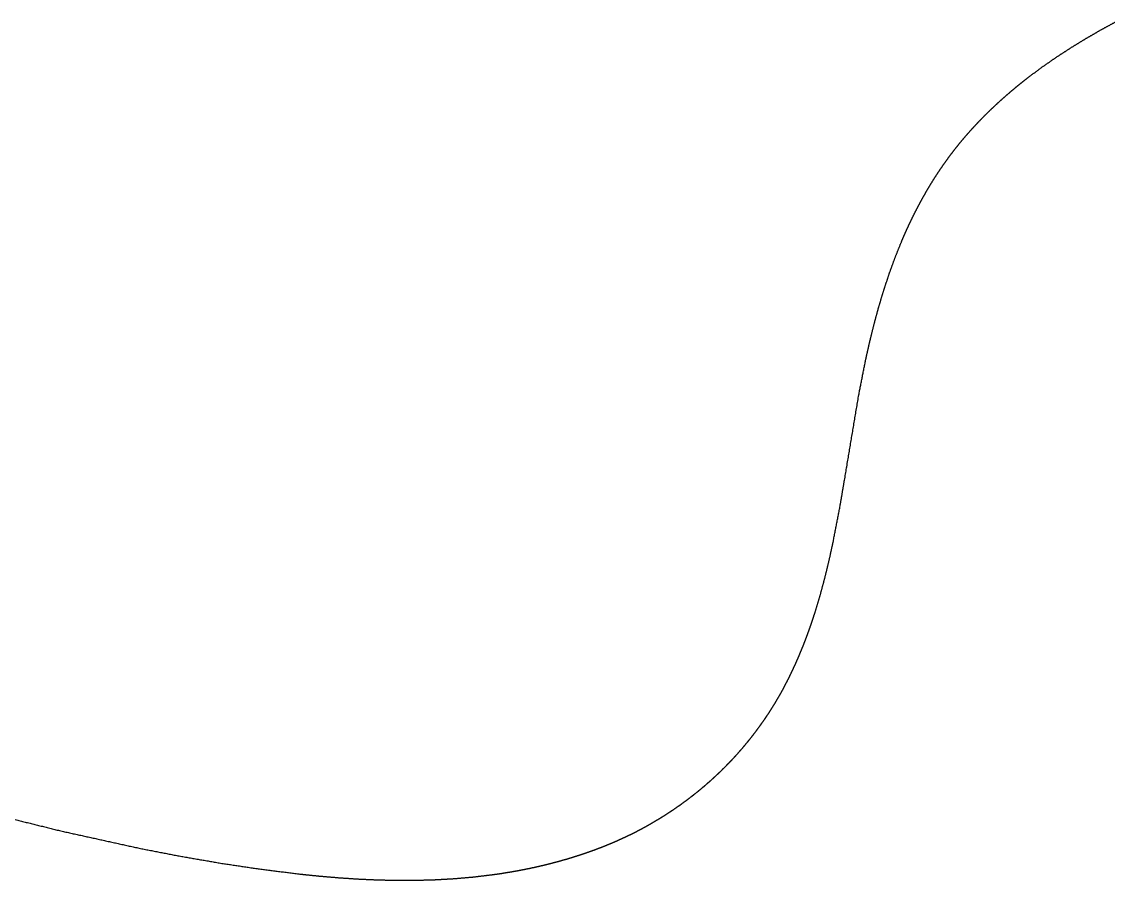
# Model space of a CAD drawing. Header units: feet. Extents: x 3.9 to 4.35, y 0.02 to 1.11.
# Drawn here: x 4.0151 to 4.0895, y 0.0156 to 0.0745 of the extents above; entities that cross this region are included whole.
import ezdxf

# ---------------------------------------------------------------- set-up
doc = ezdxf.new("R2010")
doc.units = ezdxf.units.FT
doc.header["$MEASUREMENT"] = 0
doc.layers.add('Standard', color=178, linetype='Continuous', true_color=0x000000)

msp = doc.modelspace()

# ---------------------------------------------------------------- linework, layer by layer
at = {"layer": 'Standard'}
for points in [[(4.08903, 0.073914), (4.089547, 0.074197), (4.090064, 0.074479)], [(4.08903, 0.073914, 0.100315), (4.089547, 0.074197, 0.100315), (4.090064, 0.074479, 0.100315)], [(4.08801, 0.073325), (4.08852, 0.073619), (4.08903, 0.073914)], [(4.08801, 0.073325, 0.100315), (4.08852, 0.073619, 0.100315), (4.08903, 0.073914, 0.100315)], [(4.08903, 0.073914), (4.08903, 0.073914, 0.050158), (4.08903, 0.073914, 0.100315)], [(4.087007, 0.072711), (4.087509, 0.073018), (4.08801, 0.073325)], [(4.087007, 0.072711, 0.100315), (4.087509, 0.073018, 0.100315), (4.08801, 0.073325, 0.100315)], [(4.08801, 0.073325), (4.08801, 0.073325, 0.050158), (4.08801, 0.073325, 0.100315)], [(4.086021, 0.072071), (4.086514, 0.072391), (4.087007, 0.072711)], [(4.086021, 0.072071, 0.100315), (4.086514, 0.072391, 0.100315), (4.087007, 0.072711, 0.100315)], [(4.087007, 0.072711), (4.087007, 0.072711, 0.050158), (4.087007, 0.072711, 0.100315)], [(4.085056, 0.071403), (4.085539, 0.071737), (4.086021, 0.072071)], [(4.085056, 0.071403, 0.100315), (4.085539, 0.071737, 0.100315), (4.086021, 0.072071, 0.100315)], [(4.086021, 0.072071), (4.086021, 0.072071, 0.050158), (4.086021, 0.072071, 0.100315)], [(4.084114, 0.070704), (4.084585, 0.071053), (4.085056, 0.071403)], [(4.084114, 0.070704, 0.100315), (4.084585, 0.071053, 0.100315), (4.085056, 0.071403, 0.100315)], [(4.085056, 0.071403), (4.085056, 0.071403, 0.050158), (4.085056, 0.071403, 0.100315)], [(4.083197, 0.069973), (4.083424, 0.070158), (4.083652, 0.070343)], [(4.083197, 0.069973, 0.100315), (4.083424, 0.070158, 0.100315), (4.083652, 0.070343, 0.100315)], [(4.083652, 0.070343), (4.083883, 0.070523), (4.084114, 0.070704)], [(4.083652, 0.070343, 0.100315), (4.083883, 0.070523, 0.100315), (4.084114, 0.070704, 0.100315)], [(4.083652, 0.070343), (4.083652, 0.070343, 0.050158), (4.083652, 0.070343, 0.100315)], [(4.084114, 0.070704), (4.084114, 0.070704, 0.050158), (4.084114, 0.070704, 0.100315)], [(4.082306, 0.069209), (4.082527, 0.069402), (4.082748, 0.069595)], [(4.082306, 0.069209, 0.100315), (4.082527, 0.069402, 0.100315), (4.082748, 0.069595, 0.100315)], [(4.082748, 0.069595), (4.082972, 0.069784), (4.083197, 0.069973)], [(4.082748, 0.069595, 0.100315), (4.082972, 0.069784, 0.100315), (4.083197, 0.069973, 0.100315)], [(4.082748, 0.069595), (4.082748, 0.069595, 0.050158), (4.082748, 0.069595, 0.100315)], [(4.083197, 0.069973), (4.083197, 0.069973, 0.050158), (4.083197, 0.069973, 0.100315)], [(4.081445, 0.068409), (4.081659, 0.068611), (4.081872, 0.068814)], [(4.081445, 0.068409, 0.100315), (4.081659, 0.068611, 0.100315), (4.081872, 0.068814, 0.100315)], [(4.081872, 0.068814), (4.082089, 0.069011), (4.082306, 0.069209)], [(4.081872, 0.068814, 0.100315), (4.082089, 0.069011, 0.100315), (4.082306, 0.069209, 0.100315)], [(4.081872, 0.068814), (4.081872, 0.068814, 0.050158), (4.081872, 0.068814, 0.100315)], [(4.082306, 0.069209), (4.082306, 0.069209, 0.050158), (4.082306, 0.069209, 0.100315)], [(4.080616, 0.067572), (4.080821, 0.067784), (4.081027, 0.067996)], [(4.080616, 0.067572, 0.100315), (4.080821, 0.067784, 0.100315), (4.081027, 0.067996, 0.100315)], [(4.081027, 0.067996), (4.081236, 0.068202), (4.081445, 0.068409)], [(4.081027, 0.067996, 0.100315), (4.081236, 0.068202, 0.100315), (4.081445, 0.068409, 0.100315)], [(4.081027, 0.067996), (4.081027, 0.067996, 0.050158), (4.081027, 0.067996, 0.100315)], [(4.081445, 0.068409), (4.081445, 0.068409, 0.050158), (4.081445, 0.068409, 0.100315)], [(4.07982, 0.066697), (4.080017, 0.066918), (4.080214, 0.06714)], [(4.07982, 0.066697, 0.100315), (4.080017, 0.066918, 0.100315), (4.080214, 0.06714, 0.100315)], [(4.080214, 0.06714), (4.080415, 0.067356), (4.080616, 0.067572)], [(4.080214, 0.06714, 0.100315), (4.080415, 0.067356, 0.100315), (4.080616, 0.067572, 0.100315)], [(4.080214, 0.06714), (4.080214, 0.06714, 0.050158), (4.080214, 0.06714, 0.100315)], [(4.080616, 0.067572), (4.080616, 0.067572, 0.050158), (4.080616, 0.067572, 0.100315)], [(4.079421, 0.066224), (4.07962, 0.06646), (4.07982, 0.066697)], [(4.079421, 0.066224, 0.100315), (4.07962, 0.06646, 0.100315), (4.07982, 0.066697, 0.100315)], [(4.07982, 0.066697), (4.07982, 0.066697, 0.050158), (4.07982, 0.066697, 0.100315)], [(4.078664, 0.065256), (4.078849, 0.0655), (4.079035, 0.065744)], [(4.078664, 0.065256, 0.100315), (4.078849, 0.0655, 0.100315), (4.079035, 0.065744, 0.100315)], [(4.079035, 0.065744), (4.079228, 0.065984), (4.079421, 0.066224)], [(4.079035, 0.065744, 0.100315), (4.079228, 0.065984, 0.100315), (4.079421, 0.066224, 0.100315)], [(4.079035, 0.065744), (4.079035, 0.065744, 0.050158), (4.079035, 0.065744, 0.100315)], [(4.079421, 0.066224), (4.079421, 0.066224, 0.050158), (4.079421, 0.066224, 0.100315)], [(4.078305, 0.06476), (4.078485, 0.065008), (4.078664, 0.065256)], [(4.078305, 0.06476, 0.100315), (4.078485, 0.065008, 0.100315), (4.078664, 0.065256, 0.100315)], [(4.078664, 0.065256), (4.078664, 0.065256, 0.050158), (4.078664, 0.065256, 0.100315)], [(4.077628, 0.063748), (4.077794, 0.064003), (4.07796, 0.064257)], [(4.077628, 0.063748, 0.100315), (4.077794, 0.064003, 0.100315), (4.07796, 0.064257, 0.100315)], [(4.07796, 0.064257), (4.078133, 0.064509), (4.078305, 0.06476)], [(4.07796, 0.064257, 0.100315), (4.078133, 0.064509, 0.100315), (4.078305, 0.06476, 0.100315)], [(4.07796, 0.064257), (4.07796, 0.064257, 0.050158), (4.07796, 0.064257, 0.100315)], [(4.078305, 0.06476), (4.078305, 0.06476, 0.050158), (4.078305, 0.06476, 0.100315)], [(4.077308, 0.063231), (4.077468, 0.063489), (4.077628, 0.063748)], [(4.077308, 0.063231, 0.100315), (4.077468, 0.063489, 0.100315), (4.077628, 0.063748, 0.100315)], [(4.077628, 0.063748), (4.077628, 0.063748, 0.050158), (4.077628, 0.063748, 0.100315)], [(4.076705, 0.062179), (4.076853, 0.062444), (4.077001, 0.062708)], [(4.076705, 0.062179, 0.100315), (4.076853, 0.062444, 0.100315), (4.077001, 0.062708, 0.100315)], [(4.077001, 0.062708), (4.077155, 0.06297), (4.077308, 0.063231)], [(4.077001, 0.062708, 0.100315), (4.077155, 0.06297, 0.100315), (4.077308, 0.063231, 0.100315)], [(4.077001, 0.062708), (4.077001, 0.062708, 0.050158), (4.077001, 0.062708, 0.100315)], [(4.077308, 0.063231), (4.077308, 0.063231, 0.050158), (4.077308, 0.063231, 0.100315)], [(4.076421, 0.061644), (4.076563, 0.061912), (4.076705, 0.062179)], [(4.076421, 0.061644, 0.100315), (4.076563, 0.061912, 0.100315), (4.076705, 0.062179, 0.100315)], [(4.076705, 0.062179), (4.076705, 0.062179, 0.050158), (4.076705, 0.062179, 0.100315)], [(4.075886, 0.060557), (4.076017, 0.06083), (4.076148, 0.061103)], [(4.075886, 0.060557, 0.100315), (4.076017, 0.06083, 0.100315), (4.076148, 0.061103, 0.100315)], [(4.076148, 0.061103), (4.076285, 0.061374), (4.076421, 0.061644)], [(4.076148, 0.061103, 0.100315), (4.076285, 0.061374, 0.100315), (4.076421, 0.061644, 0.100315)], [(4.076148, 0.061103), (4.076148, 0.061103, 0.050158), (4.076148, 0.061103, 0.100315)], [(4.076421, 0.061644), (4.076421, 0.061644, 0.050158), (4.076421, 0.061644, 0.100315)], [(4.075635, 0.060006), (4.075761, 0.060282), (4.075886, 0.060557)], [(4.075635, 0.060006, 0.100315), (4.075761, 0.060282, 0.100315), (4.075886, 0.060557, 0.100315)], [(4.075886, 0.060557), (4.075886, 0.060557, 0.050158), (4.075886, 0.060557, 0.100315)], [(4.075394, 0.05945), (4.075514, 0.059728), (4.075635, 0.060006)], [(4.075394, 0.05945, 0.100315), (4.075514, 0.059728, 0.100315), (4.075635, 0.060006, 0.100315)], [(4.075635, 0.060006), (4.075635, 0.060006, 0.050158), (4.075635, 0.060006, 0.100315)], [(4.074941, 0.058324), (4.075168, 0.058887), (4.075394, 0.05945)], [(4.074941, 0.058324, 0.100315), (4.075168, 0.058887, 0.100315), (4.075394, 0.05945, 0.100315)], [(4.075394, 0.05945), (4.075394, 0.05945, 0.050158), (4.075394, 0.05945, 0.100315)], [(4.074526, 0.057182), (4.074734, 0.057753), (4.074941, 0.058324)], [(4.074526, 0.057182, 0.100315), (4.074734, 0.057753, 0.100315), (4.074941, 0.058324, 0.100315)], [(4.074941, 0.058324), (4.074941, 0.058324, 0.050158), (4.074941, 0.058324, 0.100315)], [(4.074145, 0.056025), (4.074336, 0.056604), (4.074526, 0.057182)], [(4.074145, 0.056025, 0.100315), (4.074336, 0.056604, 0.100315), (4.074526, 0.057182, 0.100315)], [(4.074526, 0.057182), (4.074526, 0.057182, 0.050158), (4.074526, 0.057182, 0.100315)], [(4.073797, 0.054857), (4.073971, 0.055441), (4.074145, 0.056025)], [(4.073797, 0.054857, 0.100315), (4.073971, 0.055441, 0.100315), (4.074145, 0.056025, 0.100315)], [(4.074145, 0.056025), (4.074145, 0.056025, 0.050158), (4.074145, 0.056025, 0.100315)], [(4.073478, 0.053678), (4.073638, 0.054268), (4.073797, 0.054857)], [(4.073478, 0.053678, 0.100315), (4.073638, 0.054268, 0.100315), (4.073797, 0.054857, 0.100315)], [(4.073797, 0.054857), (4.073797, 0.054857, 0.050158), (4.073797, 0.054857, 0.100315)], [(4.073187, 0.052492), (4.073332, 0.053085), (4.073478, 0.053678)], [(4.073187, 0.052492, 0.100315), (4.073332, 0.053085, 0.100315), (4.073478, 0.053678, 0.100315)], [(4.073478, 0.053678), (4.073478, 0.053678, 0.050158), (4.073478, 0.053678, 0.100315)], [(4.07292, 0.0513), (4.073053, 0.051896), (4.073187, 0.052492)], [(4.07292, 0.0513, 0.100315), (4.073053, 0.051896, 0.100315), (4.073187, 0.052492, 0.100315)], [(4.073187, 0.052492), (4.073187, 0.052492, 0.050158), (4.073187, 0.052492, 0.100315)], [(4.072449, 0.048906), (4.072684, 0.050103), (4.07292, 0.0513)], [(4.072449, 0.048906, 0.100315), (4.072684, 0.050103, 0.100315), (4.07292, 0.0513, 0.100315)], [(4.07292, 0.0513), (4.07292, 0.0513, 0.050158), (4.07292, 0.0513, 0.100315)], [(4.072449, 0.048906), (4.072449, 0.048906, 0.050158), (4.072449, 0.048906, 0.100315)], [(4.070705, 0.038883), (4.070944, 0.040133), (4.071184, 0.041383)], [(4.070705, 0.038883, 0.100315), (4.070944, 0.040133, 0.100315), (4.071184, 0.041383, 0.100315)], [(4.071184, 0.041383), (4.071184, 0.041383, 0.050158), (4.071184, 0.041383, 0.100315)], [(4.070434, 0.037642), (4.070569, 0.038263), (4.070705, 0.038883)], [(4.070434, 0.037642, 0.100315), (4.070569, 0.038263, 0.100315), (4.070705, 0.038883, 0.100315)], [(4.070705, 0.038883), (4.070705, 0.038883, 0.050158), (4.070705, 0.038883, 0.100315)], [(4.070136, 0.036408), (4.070285, 0.037025), (4.070434, 0.037642)], [(4.070136, 0.036408, 0.100315), (4.070285, 0.037025, 0.100315), (4.070434, 0.037642, 0.100315)], [(4.070434, 0.037642), (4.070434, 0.037642, 0.050158), (4.070434, 0.037642, 0.100315)], [(4.069806, 0.035184), (4.069971, 0.035796), (4.070136, 0.036408)], [(4.069806, 0.035184, 0.100315), (4.069971, 0.035796, 0.100315), (4.070136, 0.036408, 0.100315)], [(4.070136, 0.036408), (4.070136, 0.036408, 0.050158), (4.070136, 0.036408, 0.100315)], [(4.069441, 0.033971), (4.069624, 0.034578), (4.069806, 0.035184)], [(4.069441, 0.033971, 0.100315), (4.069624, 0.034578, 0.100315), (4.069806, 0.035184, 0.100315)], [(4.069806, 0.035184), (4.069806, 0.035184, 0.050158), (4.069806, 0.035184, 0.100315)], [(4.069244, 0.033369), (4.069342, 0.03367), (4.069441, 0.033971)], [(4.069244, 0.033369, 0.100315), (4.069342, 0.03367, 0.100315), (4.069441, 0.033971, 0.100315)], [(4.069441, 0.033971), (4.069441, 0.033971, 0.050158), (4.069441, 0.033971, 0.100315)], [(4.068816, 0.032176), (4.068926, 0.032473), (4.069035, 0.032771)], [(4.068816, 0.032176, 0.100315), (4.068926, 0.032473, 0.100315), (4.069035, 0.032771, 0.100315)], [(4.069035, 0.032771), (4.06914, 0.03307), (4.069244, 0.033369)], [(4.069035, 0.032771, 0.100315), (4.06914, 0.03307, 0.100315), (4.069244, 0.033369, 0.100315)], [(4.069035, 0.032771), (4.069035, 0.032771, 0.050158), (4.069035, 0.032771, 0.100315)], [(4.069244, 0.033369), (4.069244, 0.033369, 0.050158), (4.069244, 0.033369, 0.100315)], [(4.068585, 0.031584), (4.0687, 0.03188), (4.068816, 0.032176)], [(4.068585, 0.031584, 0.100315), (4.0687, 0.03188, 0.100315), (4.068816, 0.032176, 0.100315)], [(4.068816, 0.032176), (4.068816, 0.032176, 0.050158), (4.068816, 0.032176, 0.100315)], [(4.068341, 0.030997), (4.068463, 0.031291), (4.068585, 0.031584)], [(4.068341, 0.030997, 0.100315), (4.068463, 0.031291, 0.100315), (4.068585, 0.031584, 0.100315)], [(4.068585, 0.031584), (4.068585, 0.031584, 0.050158), (4.068585, 0.031584, 0.100315)], [(4.068084, 0.030414), (4.068213, 0.030705), (4.068341, 0.030997)], [(4.068084, 0.030414, 0.100315), (4.068213, 0.030705, 0.100315), (4.068341, 0.030997, 0.100315)], [(4.068341, 0.030997), (4.068341, 0.030997, 0.050158), (4.068341, 0.030997, 0.100315)], [(4.06753, 0.02926), (4.067672, 0.029548), (4.067814, 0.029835)], [(4.06753, 0.02926, 0.100315), (4.067672, 0.029548, 0.100315), (4.067814, 0.029835, 0.100315)], [(4.067814, 0.029835), (4.067949, 0.030124), (4.068084, 0.030414)], [(4.067814, 0.029835, 0.100315), (4.067949, 0.030124, 0.100315), (4.068084, 0.030414, 0.100315)], [(4.067814, 0.029835), (4.067814, 0.029835, 0.050158), (4.067814, 0.029835, 0.100315)], [(4.068084, 0.030414), (4.068084, 0.030414, 0.050158), (4.068084, 0.030414, 0.100315)], [(4.067275, 0.028776), (4.067403, 0.029018), (4.06753, 0.02926)], [(4.067275, 0.028776, 0.100315), (4.067403, 0.029018, 0.100315), (4.06753, 0.02926, 0.100315)], [(4.06753, 0.02926), (4.06753, 0.02926, 0.050158), (4.06753, 0.02926, 0.100315)], [(4.066735, 0.027829), (4.066873, 0.028064), (4.06701, 0.028299)], [(4.066735, 0.027829, 0.100315), (4.066873, 0.028064, 0.100315), (4.06701, 0.028299, 0.100315)], [(4.06701, 0.028299), (4.067143, 0.028537), (4.067275, 0.028776)], [(4.06701, 0.028299, 0.100315), (4.067143, 0.028537, 0.100315), (4.067275, 0.028776, 0.100315)], [(4.06701, 0.028299), (4.06701, 0.028299, 0.050158), (4.06701, 0.028299, 0.100315)], [(4.067275, 0.028776), (4.067275, 0.028776, 0.050158), (4.067275, 0.028776, 0.100315)], [(4.066449, 0.027367), (4.066592, 0.027598), (4.066735, 0.027829)], [(4.066449, 0.027367, 0.100315), (4.066592, 0.027598, 0.100315), (4.066735, 0.027829, 0.100315)], [(4.066735, 0.027829), (4.066735, 0.027829, 0.050158), (4.066735, 0.027829, 0.100315)], [(4.065846, 0.026467), (4.066, 0.02669), (4.066153, 0.026913)], [(4.065846, 0.026467, 0.100315), (4.066, 0.02669, 0.100315), (4.066153, 0.026913, 0.100315)], [(4.066153, 0.026913), (4.066301, 0.02714), (4.066449, 0.027367)], [(4.066153, 0.026913, 0.100315), (4.066301, 0.02714, 0.100315), (4.066449, 0.027367, 0.100315)], [(4.066153, 0.026913), (4.066153, 0.026913, 0.050158), (4.066153, 0.026913, 0.100315)], [(4.066449, 0.027367), (4.066449, 0.027367, 0.050158), (4.066449, 0.027367, 0.100315)], [(4.06553, 0.026029), (4.065688, 0.026248), (4.065846, 0.026467)], [(4.06553, 0.026029, 0.100315), (4.065688, 0.026248, 0.100315), (4.065846, 0.026467, 0.100315)], [(4.065846, 0.026467), (4.065846, 0.026467, 0.050158), (4.065846, 0.026467, 0.100315)], [(4.064869, 0.025176), (4.065037, 0.025387), (4.065205, 0.025598)], [(4.064869, 0.025176, 0.100315), (4.065037, 0.025387, 0.100315), (4.065205, 0.025598, 0.100315)], [(4.065205, 0.025598), (4.065368, 0.025814), (4.06553, 0.026029)], [(4.065205, 0.025598, 0.100315), (4.065368, 0.025814, 0.100315), (4.06553, 0.026029, 0.100315)], [(4.065205, 0.025598), (4.065205, 0.025598, 0.050158), (4.065205, 0.025598, 0.100315)], [(4.06553, 0.026029), (4.06553, 0.026029, 0.050158), (4.06553, 0.026029, 0.100315)], [(4.064171, 0.024357), (4.064348, 0.02456), (4.064525, 0.024763)], [(4.064171, 0.024357, 0.100315), (4.064348, 0.02456, 0.100315), (4.064525, 0.024763, 0.100315)], [(4.064525, 0.024763), (4.064697, 0.024969), (4.064869, 0.025176)], [(4.064525, 0.024763, 0.100315), (4.064697, 0.024969, 0.100315), (4.064869, 0.025176, 0.100315)], [(4.064525, 0.024763), (4.064525, 0.024763, 0.050158), (4.064525, 0.024763, 0.100315)], [(4.064869, 0.025176), (4.064869, 0.025176, 0.050158), (4.064869, 0.025176, 0.100315)], [(4.063437, 0.023572), (4.063623, 0.023766), (4.063809, 0.02396)], [(4.063437, 0.023572, 0.100315), (4.063623, 0.023766, 0.100315), (4.063809, 0.02396, 0.100315)], [(4.063809, 0.02396), (4.06399, 0.024159), (4.064171, 0.024357)], [(4.063809, 0.02396, 0.100315), (4.06399, 0.024159, 0.100315), (4.064171, 0.024357, 0.100315)], [(4.063809, 0.02396), (4.063809, 0.02396, 0.050158), (4.063809, 0.02396, 0.100315)], [(4.064171, 0.024357), (4.064171, 0.024357, 0.050158), (4.064171, 0.024357, 0.100315)], [(4.062668, 0.022821), (4.062863, 0.023007), (4.063057, 0.023192)], [(4.062668, 0.022821, 0.100315), (4.062863, 0.023007, 0.100315), (4.063057, 0.023192, 0.100315)], [(4.063057, 0.023192), (4.063247, 0.023382), (4.063437, 0.023572)], [(4.063057, 0.023192, 0.100315), (4.063247, 0.023382, 0.100315), (4.063437, 0.023572, 0.100315)], [(4.063057, 0.023192), (4.063057, 0.023192, 0.050158), (4.063057, 0.023192, 0.100315)], [(4.063437, 0.023572), (4.063437, 0.023572, 0.050158), (4.063437, 0.023572, 0.100315)], [(4.061867, 0.022106), (4.062069, 0.022283), (4.062271, 0.022459)], [(4.061867, 0.022106, 0.100315), (4.062069, 0.022283, 0.100315), (4.062271, 0.022459, 0.100315)], [(4.062271, 0.022459), (4.06247, 0.02264), (4.062668, 0.022821)], [(4.062271, 0.022459, 0.100315), (4.06247, 0.02264, 0.100315), (4.062668, 0.022821, 0.100315)], [(4.062271, 0.022459), (4.062271, 0.022459, 0.050158), (4.062271, 0.022459, 0.100315)], [(4.062668, 0.022821), (4.062668, 0.022821, 0.050158), (4.062668, 0.022821, 0.100315)], [(4.061033, 0.021428), (4.061243, 0.021595), (4.061454, 0.021762)], [(4.061033, 0.021428, 0.100315), (4.061243, 0.021595, 0.100315), (4.061454, 0.021762, 0.100315)], [(4.061454, 0.021762), (4.06166, 0.021934), (4.061867, 0.022106)], [(4.061454, 0.021762, 0.100315), (4.06166, 0.021934, 0.100315), (4.061867, 0.022106, 0.100315)], [(4.061454, 0.021762), (4.061454, 0.021762, 0.050158), (4.061454, 0.021762, 0.100315)], [(4.061867, 0.022106), (4.061867, 0.022106, 0.050158), (4.061867, 0.022106, 0.100315)], [(4.060169, 0.020786), (4.060387, 0.020944), (4.060605, 0.021102)], [(4.060169, 0.020786, 0.100315), (4.060387, 0.020944, 0.100315), (4.060605, 0.021102, 0.100315)], [(4.060605, 0.021102), (4.060819, 0.021265), (4.061033, 0.021428)], [(4.060605, 0.021102, 0.100315), (4.060819, 0.021265, 0.100315), (4.061033, 0.021428, 0.100315)], [(4.060605, 0.021102), (4.060605, 0.021102, 0.050158), (4.060605, 0.021102, 0.100315)], [(4.061033, 0.021428), (4.061033, 0.021428, 0.050158), (4.061033, 0.021428, 0.100315)], [(4.01235, 0.020375), (4.015057, 0.019702), (4.017764, 0.01903)], [(4.01235, 0.020375, 0.100315), (4.015057, 0.019702, 0.100315), (4.017764, 0.01903, 0.100315)], [(4.058819, 0.019896), (4.059047, 0.02004), (4.059276, 0.020183)], [(4.058819, 0.019896, 0.100315), (4.059047, 0.02004, 0.100315), (4.059276, 0.020183, 0.100315)], [(4.059276, 0.020183), (4.059501, 0.020332), (4.059726, 0.02048)], [(4.059276, 0.020183, 0.100315), (4.059501, 0.020332, 0.100315), (4.059726, 0.02048, 0.100315)], [(4.059276, 0.020183), (4.059276, 0.020183, 0.050158), (4.059276, 0.020183, 0.100315)], [(4.059726, 0.02048), (4.059947, 0.020633), (4.060169, 0.020786)], [(4.059726, 0.02048, 0.100315), (4.059947, 0.020633, 0.100315), (4.060169, 0.020786, 0.100315)], [(4.059726, 0.02048), (4.059726, 0.02048, 0.050158), (4.059726, 0.02048, 0.100315)], [(4.060169, 0.020786), (4.060169, 0.020786, 0.050158), (4.060169, 0.020786, 0.100315)], [(4.057885, 0.019352), (4.05812, 0.019485), (4.058355, 0.019619)], [(4.057885, 0.019352, 0.100315), (4.05812, 0.019485, 0.100315), (4.058355, 0.019619, 0.100315)], [(4.058355, 0.019619), (4.058587, 0.019758), (4.058819, 0.019896)], [(4.058355, 0.019619, 0.100315), (4.058587, 0.019758, 0.100315), (4.058819, 0.019896, 0.100315)], [(4.058355, 0.019619), (4.058355, 0.019619, 0.050158), (4.058355, 0.019619, 0.100315)], [(4.058819, 0.019896), (4.058819, 0.019896, 0.050158), (4.058819, 0.019896, 0.100315)], [(4.017764, 0.01903), (4.017764, 0.01903, 0.050158), (4.017764, 0.01903, 0.100315)], [(4.017764, 0.01903), (4.020491, 0.018429), (4.023218, 0.017828)], [(4.017764, 0.01903, 0.100315), (4.020491, 0.018429, 0.100315), (4.023218, 0.017828, 0.100315)], [(4.056437, 0.018611), (4.056681, 0.018729), (4.056926, 0.018847)], [(4.056437, 0.018611, 0.100315), (4.056681, 0.018729, 0.100315), (4.056926, 0.018847, 0.100315)], [(4.056926, 0.018847), (4.057167, 0.018971), (4.057409, 0.019095)], [(4.056926, 0.018847, 0.100315), (4.057167, 0.018971, 0.100315), (4.057409, 0.019095, 0.100315)], [(4.056926, 0.018847), (4.056926, 0.018847, 0.050158), (4.056926, 0.018847, 0.100315)], [(4.057409, 0.019095), (4.057647, 0.019223), (4.057885, 0.019352)], [(4.057409, 0.019095, 0.100315), (4.057647, 0.019223, 0.100315), (4.057885, 0.019352, 0.100315)], [(4.057409, 0.019095), (4.057409, 0.019095, 0.050158), (4.057409, 0.019095, 0.100315)], [(4.057885, 0.019352), (4.057885, 0.019352, 0.050158), (4.057885, 0.019352, 0.100315)], [(4.054321, 0.017729), (4.054628, 0.017846), (4.054936, 0.017963)], [(4.054321, 0.017729, 0.100315), (4.054628, 0.017846, 0.100315), (4.054936, 0.017963, 0.100315)], [(4.054936, 0.017963), (4.055189, 0.018066), (4.055442, 0.018168)], [(4.054936, 0.017963, 0.100315), (4.055189, 0.018066, 0.100315), (4.055442, 0.018168, 0.100315)], [(4.054936, 0.017963), (4.054936, 0.017963, 0.050158), (4.054936, 0.017963, 0.100315)], [(4.055442, 0.018168), (4.055692, 0.018276), (4.055942, 0.018384)], [(4.055442, 0.018168, 0.100315), (4.055692, 0.018276, 0.100315), (4.055942, 0.018384, 0.100315)], [(4.055442, 0.018168), (4.055442, 0.018168, 0.050158), (4.055442, 0.018168, 0.100315)], [(4.055942, 0.018384), (4.05619, 0.018497), (4.056437, 0.018611)], [(4.055942, 0.018384, 0.100315), (4.05619, 0.018497, 0.100315), (4.056437, 0.018611, 0.100315)], [(4.055942, 0.018384), (4.055942, 0.018384, 0.050158), (4.055942, 0.018384, 0.100315)], [(4.056437, 0.018611), (4.056437, 0.018611, 0.050158), (4.056437, 0.018611, 0.100315)], [(4.023218, 0.017828), (4.023218, 0.017828, 0.050158), (4.023218, 0.017828, 0.100315)], [(4.023218, 0.017828), (4.024589, 0.017563), (4.025959, 0.017297)], [(4.023218, 0.017828, 0.100315), (4.024589, 0.017563, 0.100315), (4.025959, 0.017297, 0.100315)], [(4.025959, 0.017297), (4.025959, 0.017297, 0.050158), (4.025959, 0.017297, 0.100315)], [(4.025959, 0.017297), (4.027334, 0.01706), (4.028709, 0.016822)], [(4.025959, 0.017297, 0.100315), (4.027334, 0.01706, 0.100315), (4.028709, 0.016822, 0.100315)], [(4.052452, 0.017111), (4.052765, 0.017207), (4.053079, 0.017303)], [(4.052452, 0.017111, 0.100315), (4.052765, 0.017207, 0.100315), (4.053079, 0.017303, 0.100315)], [(4.053079, 0.017303), (4.05339, 0.017406), (4.053702, 0.017509)], [(4.053079, 0.017303, 0.100315), (4.05339, 0.017406, 0.100315), (4.053702, 0.017509, 0.100315)], [(4.053079, 0.017303), (4.053079, 0.017303, 0.050158), (4.053079, 0.017303, 0.100315)], [(4.053702, 0.017509), (4.054011, 0.017619), (4.054321, 0.017729)], [(4.053702, 0.017509, 0.100315), (4.054011, 0.017619, 0.100315), (4.054321, 0.017729, 0.100315)], [(4.053702, 0.017509), (4.053702, 0.017509, 0.050158), (4.053702, 0.017509, 0.100315)], [(4.054321, 0.017729), (4.054321, 0.017729, 0.050158), (4.054321, 0.017729, 0.100315)], [(4.028709, 0.016822), (4.028709, 0.016822, 0.050158), (4.028709, 0.016822, 0.100315)], [(4.028709, 0.016822), (4.030089, 0.016616), (4.031468, 0.016409)], [(4.028709, 0.016822, 0.100315), (4.030089, 0.016616, 0.100315), (4.031468, 0.016409, 0.100315)], [(4.031468, 0.016409), (4.031468, 0.016409, 0.050158), (4.031468, 0.016409, 0.100315)], [(4.031468, 0.016409), (4.032852, 0.016238), (4.034236, 0.016066)], [(4.031468, 0.016409, 0.100315), (4.032852, 0.016238, 0.100315), (4.034236, 0.016066, 0.100315)], [(4.04927, 0.016345), (4.049591, 0.016409), (4.049912, 0.016474)], [(4.04927, 0.016345, 0.100315), (4.049591, 0.016409, 0.100315), (4.049912, 0.016474, 0.100315)], [(4.049912, 0.016474), (4.050232, 0.016544), (4.050552, 0.016614)], [(4.049912, 0.016474, 0.100315), (4.050232, 0.016544, 0.100315), (4.050552, 0.016614, 0.100315)], [(4.049912, 0.016474), (4.049912, 0.016474, 0.050158), (4.049912, 0.016474, 0.100315)], [(4.050552, 0.016614), (4.05087, 0.01669), (4.051188, 0.016767)], [(4.050552, 0.016614, 0.100315), (4.05087, 0.01669, 0.100315), (4.051188, 0.016767, 0.100315)], [(4.050552, 0.016614), (4.050552, 0.016614, 0.050158), (4.050552, 0.016614, 0.100315)], [(4.051188, 0.016767), (4.051505, 0.01685), (4.051822, 0.016933)], [(4.051188, 0.016767, 0.100315), (4.051505, 0.01685, 0.100315), (4.051822, 0.016933, 0.100315)], [(4.051188, 0.016767), (4.051188, 0.016767, 0.050158), (4.051188, 0.016767, 0.100315)], [(4.051822, 0.016933), (4.052137, 0.017022), (4.052452, 0.017111)], [(4.051822, 0.016933, 0.100315), (4.052137, 0.017022, 0.100315), (4.052452, 0.017111, 0.100315)], [(4.051822, 0.016933), (4.051822, 0.016933, 0.050158), (4.051822, 0.016933, 0.100315)], [(4.052452, 0.017111), (4.052452, 0.017111, 0.050158), (4.052452, 0.017111, 0.100315)], [(4.034236, 0.016066), (4.034236, 0.016066, 0.050158), (4.034236, 0.016066, 0.100315)], [(4.034236, 0.016066), (4.034884, 0.015999), (4.035533, 0.015933)], [(4.034236, 0.016066, 0.100315), (4.034884, 0.015999, 0.100315), (4.035533, 0.015933, 0.100315)], [(4.035533, 0.015933), (4.035533, 0.015933, 0.050158), (4.035533, 0.015933, 0.100315)], [(4.035533, 0.015933), (4.036185, 0.015878), (4.036837, 0.015823)], [(4.035533, 0.015933, 0.100315), (4.036185, 0.015878, 0.100315), (4.036837, 0.015823, 0.100315)], [(4.036837, 0.015823), (4.036837, 0.015823, 0.050158), (4.036837, 0.015823, 0.100315)], [(4.036837, 0.015823), (4.037491, 0.01578), (4.038146, 0.015737)], [(4.036837, 0.015823, 0.100315), (4.037491, 0.01578, 0.100315), (4.038146, 0.015737, 0.100315)], [(4.038146, 0.015737), (4.038146, 0.015737, 0.050158), (4.038146, 0.015737, 0.100315)], [(4.038146, 0.015737), (4.038803, 0.015707), (4.039459, 0.015678)], [(4.038146, 0.015737, 0.100315), (4.038803, 0.015707, 0.100315), (4.039459, 0.015678, 0.100315)], [(4.039459, 0.015678), (4.039459, 0.015678, 0.050158), (4.039459, 0.015678, 0.100315)], [(4.039459, 0.015678), (4.040117, 0.015664), (4.040775, 0.015649)], [(4.039459, 0.015678, 0.100315), (4.040117, 0.015664, 0.100315), (4.040775, 0.015649, 0.100315)], [(4.040775, 0.015649), (4.041433, 0.015651), (4.042091, 0.015652)], [(4.040775, 0.015649, 0.100315), (4.041433, 0.015651, 0.100315), (4.042091, 0.015652, 0.100315)], [(4.040775, 0.015649), (4.040775, 0.015649, 0.050158), (4.040775, 0.015649, 0.100315)], [(4.042091, 0.015652), (4.042749, 0.015671), (4.043406, 0.015689)], [(4.042091, 0.015652, 0.100315), (4.042749, 0.015671, 0.100315), (4.043406, 0.015689, 0.100315)], [(4.042091, 0.015652), (4.042091, 0.015652, 0.050158), (4.042091, 0.015652, 0.100315)], [(4.043406, 0.015689), (4.044063, 0.015726), (4.044719, 0.015763)], [(4.043406, 0.015689, 0.100315), (4.044063, 0.015726, 0.100315), (4.044719, 0.015763, 0.100315)], [(4.043406, 0.015689), (4.043406, 0.015689, 0.050158), (4.043406, 0.015689, 0.100315)], [(4.044719, 0.015763), (4.045373, 0.01582), (4.046028, 0.015876)], [(4.044719, 0.015763, 0.100315), (4.045373, 0.01582, 0.100315), (4.046028, 0.015876, 0.100315)], [(4.044719, 0.015763), (4.044719, 0.015763, 0.050158), (4.044719, 0.015763, 0.100315)], [(4.046028, 0.015876), (4.046679, 0.015953), (4.047331, 0.016031)], [(4.046028, 0.015876, 0.100315), (4.046679, 0.015953, 0.100315), (4.047331, 0.016031, 0.100315)], [(4.046028, 0.015876), (4.046028, 0.015876, 0.050158), (4.046028, 0.015876, 0.100315)], [(4.047331, 0.016031), (4.047655, 0.016077), (4.047979, 0.016124)], [(4.047331, 0.016031, 0.100315), (4.047655, 0.016077, 0.100315), (4.047979, 0.016124, 0.100315)], [(4.047331, 0.016031), (4.047331, 0.016031, 0.050158), (4.047331, 0.016031, 0.100315)], [(4.047979, 0.016124), (4.048303, 0.016177), (4.048626, 0.016229)], [(4.047979, 0.016124, 0.100315), (4.048303, 0.016177, 0.100315), (4.048626, 0.016229, 0.100315)], [(4.047979, 0.016124), (4.047979, 0.016124, 0.050158), (4.047979, 0.016124, 0.100315)], [(4.048626, 0.016229), (4.048948, 0.016287), (4.04927, 0.016345)], [(4.048626, 0.016229, 0.100315), (4.048948, 0.016287, 0.100315), (4.04927, 0.016345, 0.100315)], [(4.048626, 0.016229), (4.048626, 0.016229, 0.050158), (4.048626, 0.016229, 0.100315)], [(4.04927, 0.016345), (4.04927, 0.016345, 0.050158), (4.04927, 0.016345, 0.100315)]]:
    msp.add_open_spline(points, degree=2, dxfattribs=at)
for points in [[(4.071184, 0.041383), (4.071397, 0.042639), (4.07161, 0.043895), (4.072029, 0.046401), (4.072449, 0.048906)], [(4.071184, 0.041383, 0.100315), (4.071397, 0.042639, 0.100315), (4.07161, 0.043895, 0.100315), (4.072029, 0.046401, 0.100315), (4.072449, 0.048906, 0.100315)]]:
    msp.add_open_spline(points, degree=2, knots=[168, 168, 168, 169, 169, 170, 170, 170], dxfattribs=at)

doc.saveas('drawing.dxf')
